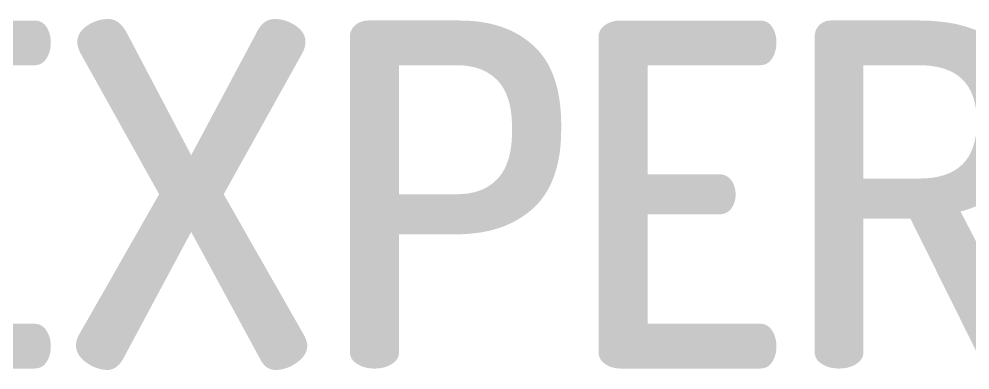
# Paper-space layout 'Test_Lisp_E0_A3 (SDP)' of a CAD drawing. Header units: metres. Extents: x 32.5 to 40.8, y 0.5 to 27.5.
# Drawn here: x 36.821 to 38.895, y 2.912 to 3.677 of the extents above; entities that cross this region are included whole.
import ezdxf

# ---------------------------------------------------------------- set-up
doc = ezdxf.new("R2010")
doc.units = ezdxf.units.M

# ---------------------------------------------------------------- blocks, each defined once
blk = doc.blocks.new('A$C56EC5B20')
h = blk.add_hatch(color=256)
edge = h.paths.add_edge_path()
edge.add_spline(control_points=[(3.831509002049462, -1.411920419595418), (3.831509002049462, -1.399448462122913), (3.828304880378365, -1.388905868237349), (3.821896637036172, -1.380258185017486)], knot_values=[12, 12, 12, 12, 13, 13, 13, 13], degree=3, periodic=0)
edge.add_spline(control_points=[(3.821896637036172, -1.380258185017486), (3.815419487851496, -1.371610501797534), (3.806840710474027, -1.367303886648223), (3.796056946140129, -1.367303886648223)], knot_values=[11, 11, 11, 11, 12, 12, 12, 12], degree=3, periodic=0)
edge.add_spline(control_points=[(3.796056946140129, -1.367303886648223), (3.796056946140129, -1.367303886648223), (3.640042117672552, -1.367303886648223), (3.640019668471755, -1.367303886648223)], knot_values=[10.00007194572771, 10.00007194572771, 10.00007194572771, 10.00007194572771, 11, 11, 11, 11], degree=3, periodic=0)
edge.add_spline(control_points=[(3.640019666048845, -1.367303882960476), (3.640019666048845, -1.367269717854678), (3.640019666048845, -1.129854069661976), (3.640019666048845, -1.129819904540368)], knot_values=[9.000071946950182, 9.000071946950182, 9.000071946950182, 9.000071946950182, 9.999928053082678, 9.999928053082678, 9.999928053082678, 9.999928053082678], degree=3, periodic=0)
edge.add_spline(control_points=[(3.640019669854194, -1.12981990085262), (3.640054927789651, -1.12981990085262), (3.885083294507427, -1.12981990085262), (3.885083294507427, -1.12981990085262)], knot_values=[7.999999999999998, 7.999999999999998, 7.999999999999998, 7.999999999999998, 8.999928053360371, 8.999928053360371, 8.999928053360371, 8.999928053360371], degree=3, periodic=0)
edge.add_spline(control_points=[(3.885083294507427, -1.12981990085262), (3.895832605920172, -1.12981990085262), (3.904445836218795, -1.12499649188531), (3.910888532482318, -1.115349673950779)], knot_values=[7, 7, 7, 7, 8, 8, 8, 8], degree=3, periodic=0)
edge.add_spline(control_points=[(3.910888532482318, -1.115349673950779), (3.917296775824511, -1.105633950173854), (3.920500897495607, -1.093885504046441), (3.920500897495607, -1.080069882647298)], knot_values=[6, 6, 6, 6, 7, 7, 7, 7], degree=3, periodic=0)
edge.add_spline(control_points=[(3.920500897495607, -1.080069882647298), (3.920500897495607, -1.067597925174792), (3.917503493351604, -1.056572990392471), (3.911405326300139, -1.046857266615546)], knot_values=[5, 5, 5, 5, 6, 6, 6, 6], degree=3, periodic=0)
edge.add_spline(control_points=[(3.911405326300139, -1.046857266615546), (3.905307159248674, -1.037210448681015), (3.896487211422782, -1.032387039713793), (3.885083294507427, -1.032387039713793)], knot_values=[4, 4, 4, 4, 5, 5, 5, 5], degree=3, periodic=0)
edge.add_spline(control_points=[(3.885083294507427, -1.032387039713793), (3.885083294507427, -1.032387039713793), (3.580278300697111, -1.032387039713793), (3.580278300697111, -1.032387039713793)], knot_values=[3, 3, 3, 3, 4, 4, 4, 4], degree=3, periodic=0)
edge.add_spline(control_points=[(3.580278300697111, -1.032387039713793), (3.567427361091571, -1.032387039713793), (3.556299067545615, -1.035660067227284), (3.546790061295782, -1.042171669333112)], knot_values=[2, 2, 2, 2, 3, 3, 3, 3], degree=3, periodic=0)
edge.add_spline(control_points=[(3.546790061295782, -1.042171669333112), (3.537384413809586, -1.04882108312364), (3.532664363606, -1.05760657802838), (3.532664363606, -1.06859705988946)], knot_values=[1, 1, 1, 1, 2, 2, 2, 2], degree=3, periodic=0)
edge.add_spline(control_points=[(3.532664363606, -1.06859705988946), (3.532664363606, -1.06859705988946), (3.532664363606, -1.75410683290201), (3.532664363606, -1.75410683290201)], knot_values=[0, 0, 0, 0, 1, 1, 1, 1], degree=3, periodic=0)
edge.add_spline(control_points=[(3.532664363606, -1.75410683290201), (3.532664363606, -1.765166220605484), (3.537384413809586, -1.773986168431376), (3.546790061295782, -1.780532223458357)], knot_values=[24, 24, 24, 24, 25, 25, 25, 25], degree=3, periodic=0)
edge.add_spline(control_points=[(3.546790061295782, -1.780532223458357), (3.556299067545615, -1.787147184327821), (3.567427361091571, -1.79038575892007), (3.580278300697111, -1.79038575892007)], knot_values=[23, 23, 23, 23, 24, 24, 24, 24], degree=3, periodic=0)
edge.add_spline(control_points=[(3.580278300697111, -1.79038575892007), (3.580278300697111, -1.79038575892007), (3.885083294507427, -1.79038575892007), (3.885083294507427, -1.79038575892007)], knot_values=[22, 22, 22, 22, 23, 23, 23, 23], degree=3, periodic=0)
edge.add_spline(control_points=[(3.885083294507427, -1.79038575892007), (3.896487211422782, -1.79038575892007), (3.905307159248674, -1.785562349952849), (3.911405326300139, -1.775881079097077), (3.917503493351604, -1.766199808241393), (3.920500897495607, -1.75514042053783), (3.920500897495607, -1.742702915986477)], knot_values=[20, 20, 20, 20, 21, 21, 21, 22, 22, 22, 22], degree=3, periodic=0)
edge.add_spline(control_points=[(3.920500897495607, -1.742702915986477), (3.920500897495607, -1.728852841666182), (3.917296775824511, -1.717104395538768), (3.910888532482318, -1.707492030525479)], knot_values=[19, 19, 19, 19, 20, 20, 20, 20], degree=3, periodic=0)
edge.add_spline(control_points=[(3.910888532482318, -1.707492030525479), (3.904445836218795, -1.697741853827312), (3.895832605920172, -1.692918444860091), (3.885083294507427, -1.692918444860091)], knot_values=[18, 18, 18, 18, 19, 19, 19, 19], degree=3, periodic=0)
edge.add_spline(control_points=[(3.885083294507427, -1.692918444860091), (3.885083294507427, -1.692918444860091), (3.640054927753057, -1.692918444860091), (3.640019669854194, -1.692918444860091)], knot_values=[17.00007194656538, 17.00007194656538, 17.00007194656538, 17.00007194656538, 18, 18, 18, 18], degree=3, periodic=0)
edge.add_spline(control_points=[(3.640019666048845, -1.692918441156178), (3.640019666048845, -1.692884127246432), (3.640019666048845, -1.454435188691832), (3.640019666048845, -1.454400875132315)], knot_values=[16.00007194641134, 16.00007194641134, 16.00007194641134, 16.00007194641134, 16.99992805285389, 16.99992805285389, 16.99992805285389, 16.99992805285389], degree=3, periodic=0)
edge.add_spline(control_points=[(3.640019668471933, -1.454400871428579), (3.64004211829822, -1.454400871428579), (3.796056946140129, -1.454400871428579), (3.796056946140129, -1.454400871428579)], knot_values=[15, 15, 15, 15, 15.99992805226744, 15.99992805226744, 15.99992805226744, 15.99992805226744], degree=3, periodic=0)
edge.add_spline(control_points=[(3.796056946140129, -1.454400871428579), (3.807529768897966, -1.454400871428579), (3.816315263802529, -1.450128709200421), (3.822378977932841, -1.441481025980557)], knot_values=[14, 14, 14, 14, 15, 15, 15, 15], degree=3, periodic=0)
edge.add_spline(control_points=[(3.822378977932841, -1.441481025980557), (3.828477144984306, -1.432833342760694), (3.831509002049462, -1.422910901456587), (3.831509002049462, -1.411920419595418)], knot_values=[13, 13, 13, 13, 14, 14, 14, 14], degree=3, periodic=0)
h = blk.add_hatch(color=256)
edge = h.paths.add_edge_path()
edge.add_line((4.08680514810279, -1.06036281172396), (4.226615104513415, -1.32578811248693))
edge.add_line((4.226615104513416, -1.32578811248693), (4.368423323464633, -1.060362816374103))
edge.add_arc((4.439584882467802, -1.092204744472931), 0.07796073283911846, 145.3178749508159, 155.8934090714997, ccw=False)
edge.add_arc((4.419233211847666, -1.078324904093663), 0.05332742703848333, 134.7188482787138, 145.1385803891188, ccw=False)
edge.add_arc((4.411032007807411, -1.070116776118399), 0.04172442522017324, 123.4526651985399, 134.6473860908746, ccw=False)
edge.add_arc((4.408109100278628, -1.065738760832742), 0.0364604275057174, 106.92801145847059, 123.412858065654, ccw=False)
edge.add_arc((4.40851803589467, -1.067464091117337), 0.03823023288254265, 93.6837045147825, 106.76143435248761, ccw=False)
edge.add_arc((4.409489392538512, -1.100507443230484), 0.0712770599056686, 83.84898894368712, 92.75631859726758, ccw=False)
edge.add_arc((4.409185019647543, -1.105784566079148), 0.07655686652426824, 76.31298472433292, 84.04568551107008, ccw=False)
edge.add_arc((4.408600951444718, -1.107873257198739), 0.07872447971455218, 66.04638334216622, 76.25966566650862, ccw=False)
edge.add_arc((4.404331886962137, -1.117219917178805), 0.08899944437907094, 55.67210911796758, 65.9777094887636, ccw=False)
edge.add_arc((4.420536222623386, -1.094326732410523), 0.06095745122008973, 42.205447015016716, 56.11558860398338, ccw=False)
edge.add_arc((4.435893315951321, -1.080417636077306), 0.04023782306239187, 20.316174511325016, 42.22498768147881, ccw=False)
edge.add_arc((4.439213832079446, -1.078793748356695), 0.036561930630733, 0.7984098732653138, 19.736369019769995, ccw=False)
edge.add_arc((4.432767898887155, -1.078831449277673), 0.04300779492062921, -14.167110193531926, 0.7289704391100145, ccw=False)
edge.add_arc((4.416867354632385, -1.074955228173177), 0.05937359824557789, 336.4901835891546, 345.96156550107116, ccw=False)
edge.add_arc((4.397823638925542, -1.066854282528219), 0.08006822219207152, 330.74904629897424, 336.6105136732908, ccw=False)
edge.add_line((4.467682191860246, -1.105978479476778), (4.297519216851163, -1.41085238380468))
edge.add_line((4.297519216851163, -1.41085238380468), (4.472746771326697, -1.717793453962708))
edge.add_arc((4.377944776464735, -1.764931357095847), 0.1058744546224287, 19.158864027980883, 26.437704319485874, ccw=False)
edge.add_arc((4.438348109472824, -1.743740420778588), 0.0418625519051368, 10.442543243352588, 18.893977031012184, ccw=False)
edge.add_arc((4.451753122970044, -1.740397741647557), 0.02808680280057064, -7.623233151785428, 8.692676311170601, ccw=False)
edge.add_arc((4.441637458335181, -1.739847923642467), 0.03819431713129308, 343.15690434488494, 353.5723959929539, ccw=False)
edge.add_arc((4.440068288955004, -1.739276917384096), 0.03986172789173278, 329.16944677597826, 343.0248946057213, ccw=False)
edge.add_arc((4.433902653859846, -1.735608524014189), 0.04703613261334758, 319.8246495699658, 329.1814969939277, ccw=False)
edge.add_arc((4.425224445211258, -1.728255524486931), 0.05841055988985721, 311.82453191637455, 319.80535614169605, ccw=False)
edge.add_arc((4.41398275849996, -1.715682548650977), 0.07527635967098058, 304.8855466477581, 311.8191199815435, ccw=False)
edge.add_arc((4.39885519527012, -1.695628289982402), 0.1003832286742134, 299.1768979151956, 305.4216622281854, ccw=False)
edge.add_arc((4.405756500283421, -1.708039321756053), 0.08618248913858823, 291.0406506053522, 299.193394993029, ccw=False)
edge.add_arc((4.409092723929038, -1.716561830448283), 0.07703042452410121, 282.9493196511605, 291.0005252866564, ccw=False)
edge.add_arc((4.409935125308689, -1.720007461443152), 0.07348366380863197, 277.20285358425025, 282.91123120507336, ccw=False)
edge.add_arc((4.410007679538126, -1.720488525878772), 0.07299729960400445, 272.470993426768, 277.1936980602413, ccw=False)
edge.add_arc((4.410523863287019, -1.752924592416024), 0.04057874076365527, 261.6558737990164, 273.71747871356473, ccw=False)
edge.add_arc((4.409428209279764, -1.762748555191621), 0.03070167216887248, 250.2664956926116, 261.0183997329518, ccw=False)
edge.add_arc((4.409424306939925, -1.762877551674145), 0.03057895962790221, 239.1567939557392, 250.1917688951894, ccw=False)
edge.add_arc((4.411406796302506, -1.759686723913179), 0.03433498706881759, 227.6455028192636, 239.04631409353948, ccw=False)
edge.add_arc((4.417978405968543, -1.75264265675795), 0.04396802257688204, 216.0673361281698, 227.5013000443828, ccw=False)
edge.add_arc((4.428843923030065, -1.744480907192933), 0.05755636049905489, 210.9970126774231, 216.2668635308829, ccw=False)
edge.add_line((4.37950694734756, -1.774122051981918), (4.378562153784683, -1.772502118093264))
edge.add_line((4.378562153784683, -1.772502118093264), (4.226615100014006, -1.492815882843446))
edge.add_line((4.226615100014006, -1.492815882843446), (4.078674258700837, -1.768611512725003))
edge.add_arc((4.015955749710078, -1.733679733685942), 0.07179025391275401, 319.77878582939746, 330.88388772703127, ccw=False)
edge.add_arc((4.037502324722445, -1.752046999241342), 0.0434778712969493, 302.6768172220076, 319.925009520353, ccw=False)
edge.add_arc((4.044148812604798, -1.762040489144748), 0.03147825002178262, 282.27431489205236, 302.31449071121824, ccw=False)
edge.add_arc((4.044310615278172, -1.762128965381012), 0.03135770763608567, 269.81243718429533, 282.0197994191608, ccw=False)
edge.add_arc((4.044330585649343, -1.72442236228975), 0.06906425156403571, 255.221684790365, 269.8982722472333, ccw=False)
edge.add_arc((4.047538981693199, -1.713036692434509), 0.08089192288350128, 242.048503591426, 255.0814357767971, ccw=False)
edge.add_arc((4.057274412778204, -1.69427621672473), 0.1020273033353411, 234.5902612491093, 242.1573042345696, ccw=False)
edge.add_arc((4.038751561584568, -1.718988628681874), 0.07115770898849214, 225.0022904333784, 235.216560408325, ccw=False)
edge.add_arc((4.024658727201128, -1.733157783455922), 0.05117349028394102, 213.3833476335096, 224.9427617569061, ccw=False)
edge.add_arc((4.014390408090697, -1.73968905417149), 0.03900610393462987, 179.8723515180832, 213.671777755196, ccw=False)
edge.add_arc((4.01456987117509, -1.740212059767912), 0.03919021640955496, 162.4228448389541, 179.1082853545181, ccw=False)
edge.add_arc((4.045621187786014, -1.749635345030755), 0.0716386016741513, 153.6099534028183, 162.7378500846943, ccw=False)
edge.add_line((3.981448117248209, -1.717793450181696), (4.156710122564308, -1.410852374304276))
edge.add_line((4.156710122564308, -1.410852374304276), (3.986512694504925, -1.105978479385824))
edge.add_arc((4.046495452237508, -1.071560403774339), 0.06915587577352786, 196.3053467092646, 209.8471817704541, ccw=False)
edge.add_arc((4.023899489916341, -1.07844261077111), 0.04553727117382929, 183.0218318952558, 195.9763963183232, ccw=False)
edge.add_arc((4.016507481666979, -1.078982976574718), 0.0381273499900982, 169.1158667329435, 182.7965185759736, ccw=False)
edge.add_arc((4.014846756892918, -1.078807112254437), 0.03646356477316318, 149.0863193878532, 168.8944942175152, ccw=False)
edge.add_arc((4.024055729516208, -1.084701139502734), 0.04739348409434502, 130.9827569539108, 148.692612210658, ccw=False)
edge.add_arc((4.042185074310998, -1.105344407098245), 0.07486717833846569, 119.49272111924691, 131.0956051301513, ccw=False)
edge.add_arc((4.046663264800291, -1.111615510021392), 0.08253431231840716, 107.55543887017859, 120.0554207888436, ccw=False)
edge.add_arc((4.045766021935048, -1.109267328003737), 0.08002499694817562, 95.5783986169111, 107.45006488653911, ccw=False)
edge.add_arc((4.045711084124092, -1.105904377200828), 0.07667311557236539, 87.94939164423442, 95.78182704160241, ccw=False)
edge.add_arc((4.046467989196826, -1.064021842445718), 0.03479823478971771, 61.57511538521783, 86.72720686599928, ccw=False)
edge.add_arc((4.042009412814505, -1.071846005990124), 0.04380188393241424, 44.719714371967086, 61.31780669196371, ccw=False)
edge.add_arc((4.025942728258228, -1.087859649084078), 0.0664860537931165, 33.09529827233092, 44.78302279250158, ccw=False)
edge.add_arc((3.999693042749995, -1.105514283893201), 0.09811816517875502, 27.398364667748012, 33.362284898242024, ccw=False)
edge.add_line((4.08680514810279, -1.06036281172396), (4.226615104513415, -1.32578811248693))
edge.add_line((4.226615104513416, -1.32578811248693), (4.08680514810279, -1.06036281172396))
h = blk.add_hatch(color=256)
edge = h.paths.add_edge_path()
edge.add_spline(control_points=[(4.971246088094059, -1.442480160695225), (5.012761858133704, -1.405546629174378), (5.033536969614281, -1.347596815724797), (5.033536969614281, -1.268802984952334)], knot_values=[7, 7, 7, 7, 8, 8, 8, 8], degree=3, periodic=0)
edge.add_spline(control_points=[(5.033536969614281, -1.268802984952334), (5.033536969614281, -1.268802984952334), (5.033536969614281, -1.260465378023199), (5.033536969614281, -1.260465378023199)], knot_values=[6, 6, 6, 6, 7, 7, 7, 7], degree=3, periodic=0)
edge.add_spline(control_points=[(5.033536969614281, -1.260465378023199), (5.033536969614281, -1.181671547250737), (5.013416463636491, -1.123928451328249), (4.973244357523395, -1.08733944901946)], knot_values=[5, 5, 5, 5, 6, 6, 6, 6], degree=3, periodic=0)
edge.add_spline(control_points=[(4.973244357523395, -1.08733944901946), (4.93310670433145, -1.050681540868188), (4.879187882661604, -1.032352586792552), (4.811660157119798, -1.032352586792552)], knot_values=[4, 4, 4, 4, 5, 5, 5, 5], degree=3, periodic=0)
edge.add_spline(control_points=[(4.811660157119798, -1.032352586792552), (4.811660157119798, -1.032352586792552), (4.614176012831352, -1.032352586792552), (4.614176012831352, -1.032352586792552)], knot_values=[3, 3, 3, 3, 4, 4, 4, 4], degree=3, periodic=0)
edge.add_spline(control_points=[(4.614176012831352, -1.032352586792552), (4.602014131649574, -1.032352586792552), (4.591988331581921, -1.035866784754466), (4.584270877234331, -1.042688463151023)], knot_values=[2, 2, 2, 2, 3, 3, 3, 3], degree=3, periodic=0)
edge.add_spline(control_points=[(4.584270877234331, -1.042688463151023), (4.57648451704426, -1.04968240615352), (4.572625789870376, -1.057951107240261), (4.572625789870376, -1.067597925174792)], knot_values=[1, 1, 1, 1, 2, 2, 2, 2], degree=3, periodic=0)
edge.add_spline(control_points=[(4.572625789870376, -1.067597925174792), (4.572625789870376, -1.067597925174792), (4.572625789870376, -1.754072379980768), (4.572625789870376, -1.754072379980768)], knot_values=[0, 0, 0, 0, 1, 1, 1, 1], degree=3, periodic=0)
edge.add_spline(control_points=[(4.572625789870376, -1.754072379980768), (4.572625789870376, -1.765200673526725), (4.578034898498079, -1.773986168431376), (4.588818662831977, -1.780532223458357)], knot_values=[14, 14, 14, 14, 15, 15, 15, 15], degree=3, periodic=0)
edge.add_spline(control_points=[(4.588818662831977, -1.780532223458357), (4.599636880087205, -1.787147184327821), (4.612108837559711, -1.790454664762464), (4.626303441091975, -1.790454664762464)], knot_values=[13, 13, 13, 13, 14, 14, 14, 14], degree=3, periodic=0)
edge.add_spline(control_points=[(4.626303441091975, -1.790454664762464), (4.641118197205698, -1.790454664762464), (4.653796872205296, -1.787147184327821), (4.664305013169797, -1.780532223458357)], knot_values=[12, 12, 12, 12, 13, 13, 13, 13], degree=3, periodic=0)
edge.add_spline(control_points=[(4.664305013169797, -1.780532223458357), (4.674709795370483, -1.773986168431376), (4.679981092313398, -1.765200673526725), (4.679981092313398, -1.754072379980768)], knot_values=[11, 11, 11, 11, 12, 12, 12, 12], degree=3, periodic=0)
edge.add_spline(control_points=[(4.679981092313398, -1.754072379903936), (4.679981092313398, -1.754067258603588), (4.679981092313398, -1.498020664483234), (4.679981092313398, -1.497983820716642)], knot_values=[10.0000719466671, 10.0000719466671, 10.0000719466671, 10.0000719466671, 10.99999, 10.99999, 10.99999, 10.99999], degree=3, periodic=0)
edge.add_spline(control_points=[(4.679981094263948, -1.497983816740043), (4.679999166842316, -1.497983816740043), (4.805596442989486, -1.497983816740043), (4.805596442989486, -1.497983816740043)], knot_values=[9, 9, 9, 9, 9.999928053461897, 9.999928053461897, 9.999928053461897, 9.999928053461897], degree=3, periodic=0)
edge.add_spline(control_points=[(4.805596442989486, -1.497983816740043), (4.874502285379172, -1.497983816740043), (4.929695865133083, -1.479448145137225), (4.971246088094059, -1.442480160695225)], knot_values=[8, 8, 8, 8, 9, 9, 9, 9], degree=3, periodic=0)
edge = h.paths.add_edge_path(flags=16)
edge.add_spline(control_points=[(4.926147214250106, -1.263566140930749), (4.926147214250106, -1.218673984613889), (4.915707979128088, -1.185151292291409), (4.894760603041572, -1.163032516884372), (4.873813226955232, -1.140913741477336), (4.844114808885305, -1.129785447931379), (4.805596442989486, -1.129785447931379)], knot_values=[4, 4, 4, 4, 5, 5, 5, 6, 6, 6, 6], degree=3, periodic=0)
edge.add_spline(control_points=[(4.805596442989486, -1.129785447931379), (4.805596442989486, -1.129785447931379), (4.679999166842316, -1.129785447931379), (4.679981094263948, -1.129785447931379)], knot_values=[6, 6, 6, 6, 6.999928053461764, 6.999928053461764, 6.999928053461764, 6.999928053461764], degree=3, periodic=0)
edge.add_spline(control_points=[(4.679981092313398, -1.129785452295868), (4.679981092313398, -1.129825887497266), (4.679981092313398, -1.410811939652425), (4.679981092313398, -1.410852374673957)], knot_values=[7.000071947152023, 7.000071947152023, 7.000071947152023, 7.000071947152023, 7.999928053168084, 7.999928053168084, 7.999928053168084, 7.999928053168084], degree=3, periodic=0)
edge.add_spline(control_points=[(4.679981094264126, -1.410852379038446), (4.67999916703968, -1.410852379038446), (4.805596442989486, -1.410852379038446), (4.805596442989486, -1.410852379038446)], knot_values=[7.194732373309511e-05, 7.194732373309511e-05, 7.194732373309511e-05, 7.194732373309511e-05, 1, 1, 1, 1], degree=3, periodic=0)
edge.add_spline(control_points=[(4.805596442989486, -1.410852379038446), (4.844114808885305, -1.410852379038446), (4.873813226955232, -1.399655179650095), (4.894760603041572, -1.377157422109936), (4.915707979128088, -1.354659664569688), (4.926147214250106, -1.32099916056242), (4.926147214250106, -1.276072551324407)], knot_values=[1, 1, 1, 1, 2, 2, 2, 3, 3, 3, 3], degree=3, periodic=0)
edge.add_spline(control_points=[(4.926147214250106, -1.276072551324407), (4.926147214250106, -1.276072551324407), (4.926147214250106, -1.263566140930749), (4.926147214250106, -1.263566140930749)], knot_values=[3, 3, 3, 3, 4, 4, 4, 4], degree=3, periodic=0)
h = blk.add_hatch(color=256)
edge = h.paths.add_edge_path()
edge.add_spline(control_points=[(5.413862766683215, -1.411920419595418), (5.413862766683215, -1.399448462122913), (5.410658645012118, -1.388905868237349), (5.404250401669925, -1.380258185017486)], knot_values=[12, 12, 12, 12, 13, 13, 13, 13], degree=3, periodic=0)
edge.add_spline(control_points=[(5.404250401669925, -1.380258185017486), (5.397773252485249, -1.371610501797534), (5.389194475107779, -1.367303886648223), (5.378410710773881, -1.367303886648223)], knot_values=[11, 11, 11, 11, 12, 12, 12, 12], degree=3, periodic=0)
edge.add_spline(control_points=[(5.378410710773881, -1.367303886648223), (5.378410710773881, -1.367303886648223), (5.222395882306305, -1.367303886648223), (5.222373433105507, -1.367303886648223)], knot_values=[10.00007194572771, 10.00007194572771, 10.00007194572771, 10.00007194572771, 11, 11, 11, 11], degree=3, periodic=0)
edge.add_spline(control_points=[(5.222373430682597, -1.367303882960476), (5.222373430682597, -1.367269717854678), (5.222373430682597, -1.129854069661976), (5.222373430682597, -1.129819904540368)], knot_values=[9.000071946950182, 9.000071946950182, 9.000071946950182, 9.000071946950182, 9.999928053082678, 9.999928053082678, 9.999928053082678, 9.999928053082678], degree=3, periodic=0)
edge.add_spline(control_points=[(5.222373434487946, -1.12981990085262), (5.222408692423404, -1.12981990085262), (5.467437059141179, -1.12981990085262), (5.467437059141179, -1.12981990085262)], knot_values=[7.999999999999998, 7.999999999999998, 7.999999999999998, 7.999999999999998, 8.999928053360371, 8.999928053360371, 8.999928053360371, 8.999928053360371], degree=3, periodic=0)
edge.add_spline(control_points=[(5.467437059141179, -1.12981990085262), (5.478186370553924, -1.12981990085262), (5.486799600852546, -1.12499649188531), (5.49324229711607, -1.115349673950779)], knot_values=[7, 7, 7, 7, 8, 8, 8, 8], degree=3, periodic=0)
edge.add_spline(control_points=[(5.49324229711607, -1.115349673950779), (5.499650540458263, -1.105633950173854), (5.502854662129359, -1.093885504046441), (5.502854662129359, -1.080069882647298)], knot_values=[6, 6, 6, 6, 7, 7, 7, 7], degree=3, periodic=0)
edge.add_spline(control_points=[(5.502854662129359, -1.080069882647298), (5.502854662129359, -1.067597925174792), (5.499857257985356, -1.056572990392471), (5.493759090933891, -1.046857266615546)], knot_values=[5, 5, 5, 5, 6, 6, 6, 6], degree=3, periodic=0)
edge.add_spline(control_points=[(5.493759090933891, -1.046857266615546), (5.487660923882427, -1.037210448681015), (5.478840976056533, -1.032387039713793), (5.467437059141179, -1.032387039713793)], knot_values=[4, 4, 4, 4, 5, 5, 5, 5], degree=3, periodic=0)
edge.add_spline(control_points=[(5.467437059141179, -1.032387039713793), (5.467437059141179, -1.032387039713793), (5.162632065330863, -1.032387039713793), (5.162632065330863, -1.032387039713793)], knot_values=[3, 3, 3, 3, 4, 4, 4, 4], degree=3, periodic=0)
edge.add_spline(control_points=[(5.162632065330863, -1.032387039713793), (5.149781125725324, -1.032387039713793), (5.138652832179368, -1.035660067227284), (5.129143825929535, -1.042171669333112)], knot_values=[2, 2, 2, 2, 3, 3, 3, 3], degree=3, periodic=0)
edge.add_spline(control_points=[(5.129143825929535, -1.042171669333112), (5.119738178443338, -1.04882108312364), (5.115018128239752, -1.05760657802838), (5.115018128239752, -1.06859705988946)], knot_values=[1, 1, 1, 1, 2, 2, 2, 2], degree=3, periodic=0)
edge.add_spline(control_points=[(5.115018128239752, -1.06859705988946), (5.115018128239752, -1.06859705988946), (5.115018128239752, -1.75410683290201), (5.115018128239752, -1.75410683290201)], knot_values=[0, 0, 0, 0, 1, 1, 1, 1], degree=3, periodic=0)
edge.add_spline(control_points=[(5.115018128239752, -1.75410683290201), (5.115018128239752, -1.765166220605484), (5.119738178443338, -1.773986168431376), (5.129143825929535, -1.780532223458357)], knot_values=[24, 24, 24, 24, 25, 25, 25, 25], degree=3, periodic=0)
edge.add_spline(control_points=[(5.129143825929535, -1.780532223458357), (5.138652832179368, -1.787147184327821), (5.149781125725324, -1.79038575892007), (5.162632065330863, -1.79038575892007)], knot_values=[23, 23, 23, 23, 24, 24, 24, 24], degree=3, periodic=0)
edge.add_spline(control_points=[(5.162632065330863, -1.79038575892007), (5.162632065330863, -1.79038575892007), (5.467437059141179, -1.79038575892007), (5.467437059141179, -1.79038575892007)], knot_values=[22, 22, 22, 22, 23, 23, 23, 23], degree=3, periodic=0)
edge.add_spline(control_points=[(5.467437059141179, -1.79038575892007), (5.478840976056533, -1.79038575892007), (5.487660923882427, -1.785562349952849), (5.493759090933891, -1.775881079097077), (5.499857257985356, -1.766199808241393), (5.502854662129359, -1.75514042053783), (5.502854662129359, -1.742702915986477)], knot_values=[20, 20, 20, 20, 21, 21, 21, 22, 22, 22, 22], degree=3, periodic=0)
edge.add_spline(control_points=[(5.502854662129359, -1.742702915986477), (5.502854662129359, -1.728852841666182), (5.499650540458263, -1.717104395538768), (5.49324229711607, -1.707492030525479)], knot_values=[19, 19, 19, 19, 20, 20, 20, 20], degree=3, periodic=0)
edge.add_spline(control_points=[(5.49324229711607, -1.707492030525479), (5.486799600852546, -1.697741853827312), (5.478186370553924, -1.692918444860091), (5.467437059141179, -1.692918444860091)], knot_values=[18, 18, 18, 18, 19, 19, 19, 19], degree=3, periodic=0)
edge.add_spline(control_points=[(5.467437059141179, -1.692918444860091), (5.467437059141179, -1.692918444860091), (5.222408692386809, -1.692918444860091), (5.222373434487946, -1.692918444860091)], knot_values=[17.00007194656538, 17.00007194656538, 17.00007194656538, 17.00007194656538, 18, 18, 18, 18], degree=3, periodic=0)
edge.add_spline(control_points=[(5.222373430682597, -1.692918441156178), (5.222373430682597, -1.692884127246432), (5.222373430682597, -1.454435188691832), (5.222373430682597, -1.454400875132315)], knot_values=[16.00007194641134, 16.00007194641134, 16.00007194641134, 16.00007194641134, 16.99992805285389, 16.99992805285389, 16.99992805285389, 16.99992805285389], degree=3, periodic=0)
edge.add_spline(control_points=[(5.222373433105685, -1.454400871428579), (5.222395882931973, -1.454400871428579), (5.378410710773881, -1.454400871428579), (5.378410710773881, -1.454400871428579)], knot_values=[15, 15, 15, 15, 15.99992805226744, 15.99992805226744, 15.99992805226744, 15.99992805226744], degree=3, periodic=0)
edge.add_spline(control_points=[(5.378410710773881, -1.454400871428579), (5.389883533531719, -1.454400871428579), (5.398669028436281, -1.450128709200421), (5.404732742566593, -1.441481025980557)], knot_values=[14, 14, 14, 14, 15, 15, 15, 15], degree=3, periodic=0)
edge.add_spline(control_points=[(5.404732742566593, -1.441481025980557), (5.410830909618058, -1.432833342760694), (5.413862766683215, -1.422910901456587), (5.413862766683215, -1.411920419595418)], knot_values=[13, 13, 13, 13, 14, 14, 14, 14], degree=3, periodic=0)
h = blk.add_hatch(color=256)
edge = h.paths.add_edge_path()
edge.add_spline(control_points=[(6.008657998189948, -1.381774113549975), (6.03435987740138, -1.348320327069889), (6.047176364085766, -1.302394583117208), (6.047176364085766, -1.243859070007323)], knot_values=[5, 5, 5, 5, 6, 6, 6, 6], degree=3, periodic=0)
edge.add_spline(control_points=[(6.047176364085766, -1.243859070007323), (6.047176364085766, -1.102843263557121), (5.969553932634001, -1.032352586792552), (5.814171258045505, -1.032352586792552)], knot_values=[4, 4, 4, 4, 5, 5, 5, 5], degree=3, periodic=0)
edge.add_spline(control_points=[(5.814171258045505, -1.032352586792552), (5.814171258045505, -1.032352586792552), (5.621717240251551, -1.032352586792552), (5.621717240251551, -1.032352586792552)], knot_values=[3, 3, 3, 3, 4, 4, 4, 4], degree=3, periodic=0)
edge.add_spline(control_points=[(5.621717240251551, -1.032352586792552), (5.611553628498932, -1.032352586792552), (5.603147115727403, -1.035832331833224), (5.596359890252176, -1.042722916072175)], knot_values=[2, 2, 2, 2, 3, 3, 3, 3], degree=3, periodic=0)
edge.add_spline(control_points=[(5.596359890252176, -1.042722916072175), (5.589607117697923, -1.049647953232367), (5.586230731420887, -1.057916654319109), (5.586230731420887, -1.067597925174792)], knot_values=[1, 1, 1, 1, 2, 2, 2, 2], degree=3, periodic=0)
edge.add_spline(control_points=[(5.586230731420887, -1.067597925174792), (5.586230731420887, -1.067597925174792), (5.586230731420887, -1.754072379980768), (5.586230731420887, -1.754072379980768)], knot_values=[0, 0, 0, 0, 1, 1, 1, 1], degree=3, periodic=0)
edge.add_spline(control_points=[(5.586230731420887, -1.754072379980768), (5.586230731420887, -1.765200673526725), (5.591467575442472, -1.774020621352618), (5.601975716406794, -1.780532223458357)], knot_values=[18, 18, 18, 18, 19, 19, 19, 19], degree=3, periodic=0)
edge.add_spline(control_points=[(5.601975716406794, -1.780532223458357), (5.612380498607658, -1.787147184327821), (5.624749097316529, -1.790420211841312), (5.638909247927641, -1.790420211841312)], knot_values=[17, 17, 17, 17, 18, 18, 18, 18], degree=3, periodic=0)
edge.add_spline(control_points=[(5.638909247927641, -1.790420211841312), (5.653758456962693, -1.790420211841312), (5.666437131962292, -1.78711273140658), (5.676910820005462, -1.780532223458357), (5.687384508048632, -1.773951715510224), (5.692655804991547, -1.76509731476309), (5.692655804991547, -1.753969021217222)], knot_values=[15, 15, 15, 15, 16, 16, 16, 17, 17, 17, 17], degree=3, periodic=0)
edge.add_spline(control_points=[(5.692655804991547, -1.753969021217222), (5.692655804991547, -1.753969021217222), (5.692655804991547, -1.463813822114839), (5.692655804991547, -1.463772070499962)], knot_values=[14.00007194703917, 14.00007194703917, 14.00007194703917, 14.00007194703917, 15, 15, 15, 15], degree=3, periodic=0)
edge.add_spline(control_points=[(5.692655806579877, -1.463772065993623), (5.69267052251759, -1.463772065993623), (5.79493181109066, -1.463772065993623), (5.794946526430417, -1.463772065993623)], knot_values=[13.00007194453224, 13.00007194453224, 13.00007194453224, 13.00007194453224, 13.99992805254525, 13.99992805254525, 13.99992805254525, 13.99992805254525], degree=3, periodic=0)
edge.add_spline(control_points=[(5.794946530314818, -1.463772070612767), (5.794967803488076, -1.463814864782593), (5.942795770917927, -1.761192933466259), (5.942818463173935, -1.761238582333291)], knot_values=[12.00007674672032, 12.00007674672032, 12.00007674672032, 12.00007674672032, 12.99992805305732, 12.99992805305732, 12.99992805305732, 12.99992805305732], degree=3, periodic=0)
edge.add_spline(control_points=[(5.942818465786748, -1.761238587589384), (5.953567777199494, -1.782771663336028), (5.967831286574242, -1.793452068906468), (5.985367823462392, -1.793452068906468)], knot_values=[11, 11, 11, 11, 12, 12, 12, 12], degree=3, periodic=0)
edge.add_spline(control_points=[(5.985367823462392, -1.793452068906468), (6.000906090921205, -1.793452068906468), (6.01558303535014, -1.787629525224579), (6.029433109670524, -1.775812173254683)], knot_values=[10, 10, 10, 10, 11, 11, 11, 11], degree=3, periodic=0)
edge.add_spline(control_points=[(6.029433109670524, -1.775812173254683), (6.043283183990731, -1.764029274206294), (6.050208221150923, -1.7511783346004), (6.050208221150923, -1.737328260280016)], knot_values=[9, 9, 9, 9, 10, 10, 10, 10], degree=3, periodic=0)
edge.add_spline(control_points=[(6.050208221150923, -1.737328260280016), (6.050208221150923, -1.731781339967702), (6.048830104303222, -1.726613401788423), (6.046177229371099, -1.721686634057566)], knot_values=[8, 8, 8, 8, 9, 9, 9, 9], degree=3, periodic=0)
edge.add_spline(control_points=[(6.046177229371099, -1.721686634057566), (6.046177229371099, -1.721686634057566), (5.904357369330903, -1.448415575107131), (5.904334555564878, -1.448371615523832)], knot_values=[7.000080432197066, 7.000080432197066, 7.000080432197066, 7.000080432197066, 8, 8, 8, 8], degree=3, periodic=0)
edge.add_spline(control_points=[(5.904334552812259, -1.448371610219597), (5.948227574414451, -1.437346675437276), (5.982990571899844, -1.41519344710882), (6.008657998189948, -1.381774113549975)], knot_values=[6, 6, 6, 6, 7, 7, 7, 7], degree=3, periodic=0)
edge = h.paths.add_edge_path(flags=16)
edge.add_spline(control_points=[(5.939786608721592, -1.25326471749352), (5.939786608721592, -1.170956688759144), (5.897926309470066, -1.12981990085262), (5.814171258045505, -1.12981990085262)], knot_values=[2, 2, 2, 2, 3, 3, 3, 3], degree=3, periodic=0)
edge.add_spline(control_points=[(5.814171258045505, -1.12981990085262), (5.814171258045505, -1.12981990085262), (5.69267328936935, -1.12981990085262), (5.692655806878322, -1.12981990085262)], knot_values=[3, 3, 3, 3, 3.999928054390502, 3.999928054390502, 3.999928054390502, 3.999928054390502], degree=3, periodic=0)
edge.add_spline(control_points=[(5.692655804991547, -1.129819904685326), (5.692655804991547, -1.129855412939394), (5.692655804991547, -1.376605115955837), (5.692655804991547, -1.37664062445932)], knot_values=[4.000071946792848, 4.000071946792848, 4.000071946792848, 4.000071946792848, 4.999928052701676, 4.999928052701676, 4.999928052701676, 4.999928052701676], degree=3, periodic=0)
edge.add_spline(control_points=[(5.692655806878499, -1.376640628291759), (5.69267328990211, -1.376640628291848), (5.814171258045505, -1.376640628291937), (5.814171258045505, -1.376640628292026)], knot_values=[7.194780251287898e-05, 7.194780251287898e-05, 7.194780251287898e-05, 7.194780251287898e-05, 1, 1, 1, 1], degree=3, periodic=0)
edge.add_spline(control_points=[(5.814171258045505, -1.376640628292026), (5.897926309470066, -1.376640628292026), (5.939786608721592, -1.335538293306655), (5.939786608721592, -1.25326471749352)], knot_values=[1, 1, 1, 1, 2, 2, 2, 2], degree=3, periodic=0)

psp = doc.layouts.new('Test_Lisp_E0_A3 (SDP)')

# ---------------------------------------------------------------- block references
psp.add_blockref('A$C56EC5B20', (32.96983820382665, 4.705727174375236))

doc.saveas('drawing.dxf')
